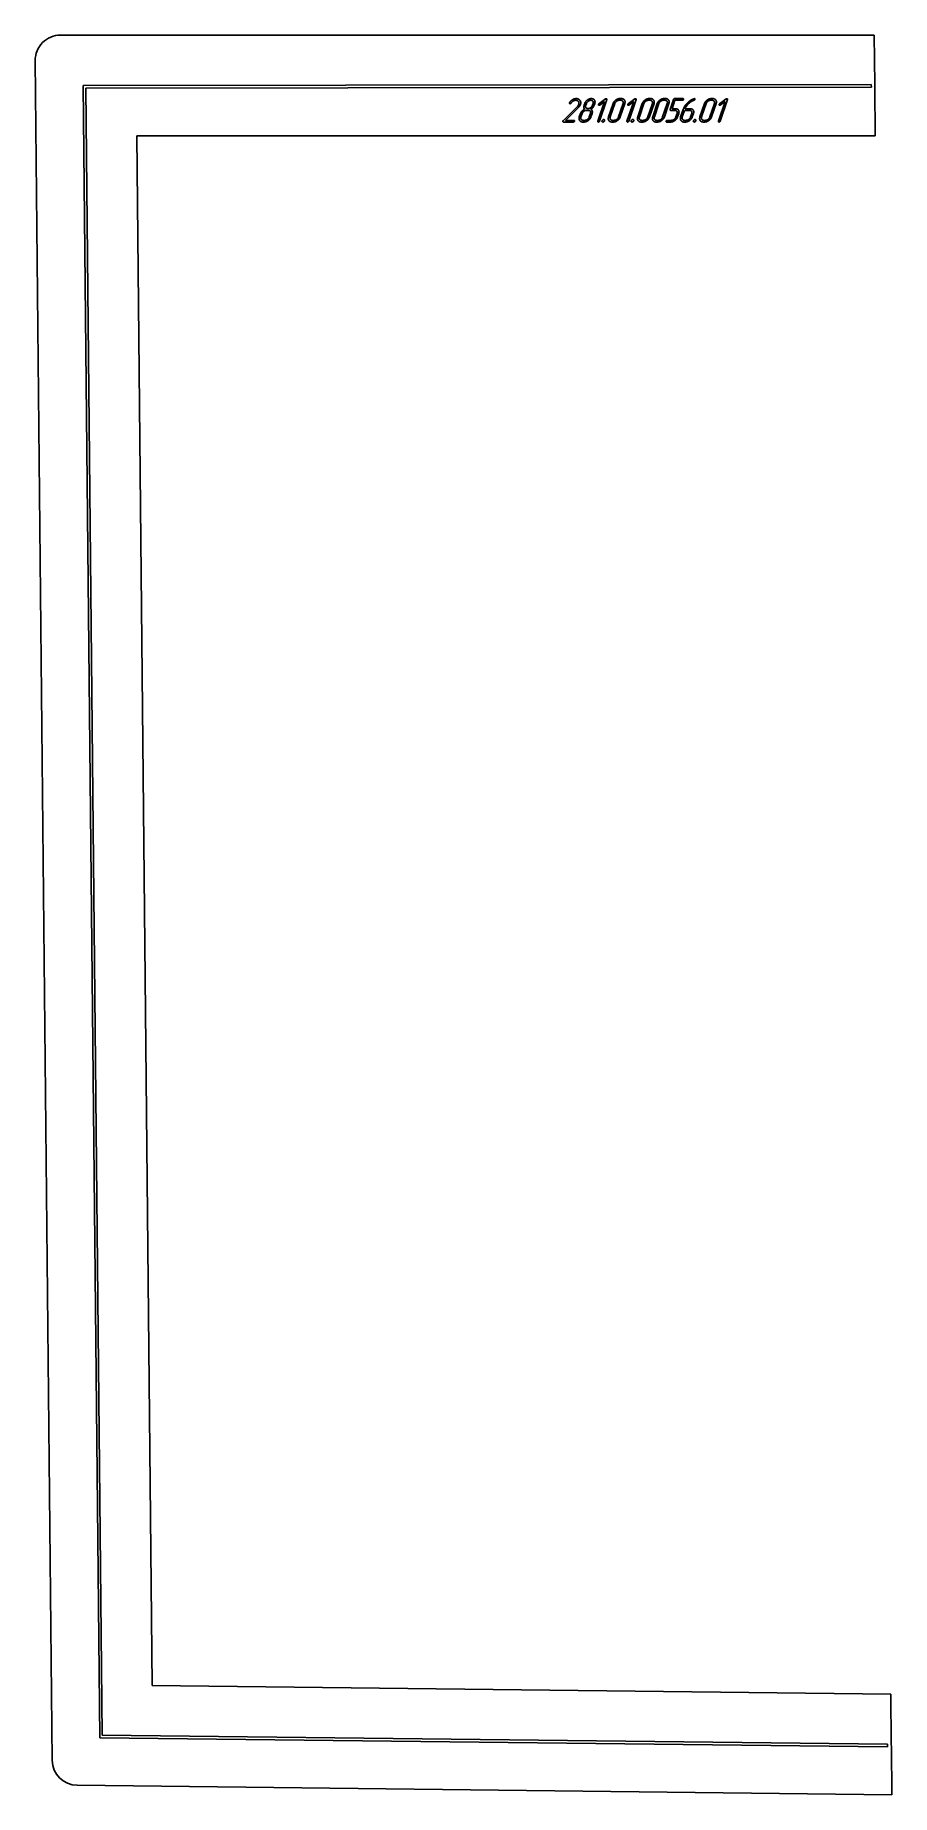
# Model space of a CAD drawing. Header units: millimetres. Extents: x 99 to 1120, y 96 to 2193.
import ezdxf

# ---------------------------------------------------------------- set-up
doc = ezdxf.new("R2010")
doc.units = ezdxf.units.MM
doc.linetypes.add('K5LT32768', pattern=[0])
doc.layers.add('Engraving', color=7, linetype='Continuous')

msp = doc.modelspace()

# ---------------------------------------------------------------- linework, layer by layer
at = {"color": 143, "linetype": 'K5LT32768', "lineweight": 25, "true_color": 0x33acca}
for p, q in [((128.9, 2192.6), (1098.6, 2192.6)), ((1099.2, 2133.8), (1098.6, 2192.6)), ((119.1, 136.7), (98.9, 2162.3)), ((1099.2, 2133.8), (1099.2, 2130.8)), ((1099.8, 2072.6), (1099.2, 2130.8)), ((219.8, 2072.6), (1099.8, 2072.6)), ((238.2, 226), (219.8, 2072.6)), ((1118.3, 215.7), (238.2, 226)), ((1118.9, 155.9), (1118.3, 215.7)), ((1118.9, 155.9), (1119, 152.9)), ((1119.5, 95.6), (1119, 152.9)), ((1119.5, 95.6), (148.7, 107))]:
    msp.add_line(p, q, dxfattribs=at)
for centre, start, end in [((128.9, 2162.6), 90, 180.5714), ((149.1, 137), 180.5714, 269.3285)]:
    msp.add_arc(centre, 30, start, end, dxfattribs=at)
at = {"layer": 'Engraving', "color": 143, "linetype": 'K5LT32768', "lineweight": 25, "true_color": 0x33acca}
for p, q in [((156.2, 2132.5), (1095.1, 2133.8)), ((175.8, 163.7), (156.2, 2132.5)), ((1095.2, 2130.8), (159.2, 2129.5)), ((159.2, 2129.5), (178.8, 166.7)), ((1095.2, 2130.8), (1095.1, 2133.8)), ((728, 2090.7), (744.6, 2107.2)), ((745.9, 2106.1), (730.9, 2091.1)), ((735.4, 2111.9), (735.6, 2112.3)), ((744.6, 2107.2), (745.3, 2108)), ((745.3, 2108), (745.8, 2108.7)), ((747.2, 2095.1), (748.5, 2099.1)), ((749.1, 2095.1), (750.5, 2099.1)), ((752.9, 2109), (753.6, 2111)), ((754.9, 2109), (755.6, 2111)), ((755.8, 2103), (757.8, 2103)), ((759.1, 2116.6), (760.3, 2116.9)), ((760.4, 2099.1), (759.1, 2095.1)), ((760.3, 2116.9), (760.9, 2117)), ((760.9, 2117), (761.5, 2117)), ((762.4, 2099.1), (761.1, 2095.1)), ((763.5, 2111), (762.8, 2109)), ((765.5, 2111), (764.8, 2109)), ((765.7, 2111.6), (765.5, 2111)), ((765.8, 2112.3), (765.7, 2111.6)), ((765.9, 2113.3), (765.8, 2112.3)), ((769.2, 2090.1), (777.2, 2113.6)), ((770.6, 2110.7), (778.5, 2116.7)), ((780, 2116), (771.2, 2090.1)), ((777.2, 2113.6), (771.5, 2109.3)), ((782, 2095.1), (787.4, 2111)), ((784, 2095.1), (789.4, 2111)), ((799.3, 2111), (793.9, 2095.1)), ((794.7, 2115), (796.7, 2115)), ((795.4, 2117), (797.4, 2117)), ((801.3, 2111), (795.9, 2095.1)), ((804, 2090.1), (812, 2113.6)), ((805.4, 2110.7), (813.4, 2116.7)), ((814.8, 2116), (806, 2090.1)), ((812, 2113.6), (806.3, 2109.3)), ((816.8, 2095.1), (822.2, 2111)), ((818.8, 2095.1), (824.2, 2111)), ((834.2, 2111), (828.7, 2095.1)), ((829.5, 2115), (831.5, 2115)), ((830.2, 2117), (832.2, 2117)), ((836.2, 2111), (830.7, 2095.1)), ((834.6, 2095.1), (840, 2111)), ((836.6, 2095.1), (842, 2111)), ((851.9, 2111), (846.5, 2095.1)), ((847.3, 2115), (849.3, 2115)), ((848, 2117), (850, 2117)), ((853.9, 2111), (848.5, 2095.1)), ((855.4, 2104), (859.5, 2116)), ((861, 2103), (856, 2103)), ((861.1, 2115), (857.7, 2105)), ((857.7, 2105), (861.7, 2105)), ((860.8, 2117), (870.7, 2117)), ((870.1, 2115), (861.1, 2115)), ((862.3, 2095.1), (863.6, 2099.1)), ((865.6, 2099.1), (864.3, 2095.1)), ((867.9, 2095.1), (870.9, 2103.9)), ((869.9, 2095.1), (872.6, 2103)), ((872.6, 2103), (878.6, 2103)), ((873.3, 2105), (879.2, 2105)), ((881.2, 2099.1), (879.8, 2095.1)), ((883.2, 2099.1), (881.8, 2095.1)), ((883.1, 2114.7), (882.1, 2114.3)), ((883.6, 2114.9), (883.1, 2114.7)), ((884, 2115), (883.6, 2114.9)), ((883.9, 2116.9), (884.4, 2117)), ((890.9, 2095.1), (896.3, 2111)), ((892.9, 2095.1), (898.3, 2111)), ((908.2, 2111), (902.8, 2095.1)), ((903.6, 2115), (905.6, 2115)), ((904.3, 2117), (906.3, 2117)), ((910.2, 2111), (904.8, 2095.1)), ((912.9, 2090.1), (920.9, 2113.6)), ((914.3, 2110.7), (922.3, 2116.7)), ((923.7, 2116), (914.9, 2090.1)), ((920.9, 2113.6), (915.2, 2109.3)), ((740.2, 2089.1), (728.3, 2089.1)), ((730.9, 2091.1), (740.9, 2091.1)), ((753.1, 2089.1), (751.1, 2089.1)), ((753.8, 2091.1), (751.8, 2091.1)), ((787.9, 2089.1), (785.9, 2089.1)), ((788.6, 2091.1), (786.6, 2091.1)), ((822.7, 2089.1), (820.7, 2089.1)), ((823.4, 2091.1), (821.4, 2091.1)), ((840.5, 2089.1), (838.5, 2089.1)), ((841.2, 2091.1), (839.2, 2091.1)), ((856.3, 2089.1), (851.3, 2089.1)), ((852, 2091.1), (857, 2091.1)), ((873.8, 2089.1), (871.8, 2089.1)), ((874.5, 2091.1), (872.5, 2091.1)), ((896.8, 2089.1), (894.8, 2089.1)), ((897.5, 2091.1), (895.5, 2091.1)), ((1114.6, 152.9), (175.8, 163.7)), ((178.8, 166.7), (1114.6, 155.9)), ((1114.6, 152.9), (1114.6, 155.9))]:
    msp.add_line(p, q, dxfattribs=at)
for points in [[(735.4, 2111.9), (735.3, 2111.5), (735.5, 2111.2)], [(735.5, 2111.2), (735.7, 2110.9), (736.1, 2110.9)], [(739.5, 2115.9), (737.3, 2114.7), (735.6, 2112.3)], [(736.1, 2110.9), (736.5, 2111), (736.7, 2111.1)], [(736.7, 2111.1), (737, 2111.3), (737.3, 2111.6)], [(737.3, 2111.6), (738.6, 2113.4), (740.1, 2114.2)], [(743.5, 2117), (741.4, 2117), (739.5, 2115.9)], [(740.1, 2114.2), (741.5, 2115), (742.9, 2115)], [(742.9, 2115), (743.9, 2115), (744.7, 2114.6)], [(747.9, 2115), (746.3, 2117), (743.5, 2117)], [(744.7, 2114.6), (745.6, 2114.2), (746.1, 2113.5)], [(746.5, 2110.1), (746.3, 2109.4), (745.8, 2108.7)], [(745.9, 2106.1), (747, 2107.3), (747.6, 2108.2)], [(746.1, 2113.5), (747.2, 2112.2), (746.5, 2110.1)], [(747.6, 2108.2), (748.3, 2109.2), (748.6, 2110.1)], [(748.6, 2110.1), (749.5, 2113), (747.9, 2115)], [(750.3, 2102), (749, 2100.6), (748.5, 2099.1)], [(753.5, 2104.4), (751.6, 2103.4), (750.3, 2102)], [(752.6, 2101.9), (751.1, 2100.7), (750.5, 2099.1)], [(752.9, 2109), (752.4, 2107.6), (752.6, 2106.4)], [(752.6, 2106.4), (752.8, 2105.2), (753.5, 2104.4)], [(755.8, 2103), (754.2, 2103), (752.6, 2101.9)], [(756.7, 2115.3), (754.3, 2113.3), (753.6, 2111)], [(754.9, 2109), (754.3, 2107.3), (755.1, 2106.2)], [(755.1, 2106.2), (755.8, 2105), (757.5, 2105)], [(757.7, 2113.8), (756.1, 2112.7), (755.6, 2111)], [(759.1, 2116.6), (757.9, 2116.1), (756.7, 2115.3)], [(757.5, 2105), (759.1, 2105), (760.7, 2106.2)], [(760.9, 2115), (759.2, 2115), (757.7, 2113.8)], [(760.3, 2101.9), (759.5, 2103), (757.8, 2103)], [(760.4, 2099.1), (761, 2100.7), (760.3, 2101.9)], [(760.7, 2106.2), (762.2, 2107.3), (762.8, 2109)], [(763.3, 2113.8), (762.5, 2115), (760.9, 2115)], [(761, 2104.4), (762.5, 2105.3), (763.4, 2106.4)], [(762.6, 2102.2), (762.2, 2103.7), (761, 2104.4)], [(765.2, 2115.2), (764, 2117), (761.5, 2117)], [(762.4, 2099.1), (763, 2100.7), (762.6, 2102.2)], [(763.5, 2111), (764.1, 2112.7), (763.3, 2113.8)], [(763.4, 2106.4), (764.3, 2107.5), (764.8, 2109)], [(765.9, 2113.3), (765.8, 2114.4), (765.2, 2115.2)], [(770.6, 2110.7), (770.1, 2110.2), (770, 2110)], [(770, 2110), (769.9, 2109.6), (770.1, 2109.3)], [(770.1, 2109.3), (770.3, 2109), (770.7, 2109)], [(770.7, 2109), (771.1, 2109), (771.5, 2109.3)], [(779.3, 2116.9), (778.9, 2116.9), (778.5, 2116.7)], [(779.9, 2116.7), (779.7, 2116.9), (779.3, 2116.9)], [(780, 2116), (780.1, 2116.4), (779.9, 2116.7)], [(790.5, 2115.2), (788.2, 2113.4), (787.4, 2111)], [(791.5, 2113.8), (789.9, 2112.7), (789.4, 2111)], [(795.4, 2117), (792.9, 2117), (790.5, 2115.2)], [(794.7, 2115), (793.1, 2115), (791.5, 2113.8)], [(799.1, 2113.8), (798.3, 2115), (796.7, 2115)], [(801, 2115.2), (799.8, 2117), (797.4, 2117)], [(799.3, 2111), (799.9, 2112.6), (799.1, 2113.8)], [(801.3, 2111), (802.2, 2113.5), (801, 2115.2)], [(804.9, 2110), (804.7, 2109.6), (804.9, 2109.3)], [(805.4, 2110.7), (804.9, 2110.2), (804.9, 2110)], [(804.9, 2109.3), (805.1, 2109), (805.5, 2109)], [(805.5, 2109), (805.9, 2109), (806.3, 2109.3)], [(814.1, 2116.9), (813.7, 2116.9), (813.4, 2116.7)], [(814.7, 2116.7), (814.5, 2116.9), (814.1, 2116.9)], [(814.8, 2116), (815, 2116.4), (814.7, 2116.7)], [(825.4, 2115.2), (823, 2113.4), (822.2, 2111)], [(826.3, 2113.8), (824.8, 2112.7), (824.2, 2111)], [(830.2, 2117), (827.7, 2117), (825.4, 2115.2)], [(829.5, 2115), (827.9, 2115), (826.3, 2113.8)], [(833.9, 2113.8), (833.2, 2115), (831.5, 2115)], [(835.8, 2115.2), (834.6, 2117), (832.2, 2117)], [(834.2, 2111), (834.7, 2112.6), (833.9, 2113.8)], [(836.2, 2111), (837, 2113.5), (835.8, 2115.2)], [(843.1, 2115.2), (840.8, 2113.4), (840, 2111)], [(844.1, 2113.8), (842.5, 2112.7), (842, 2111)], [(848, 2117), (845.5, 2117), (843.1, 2115.2)], [(847.3, 2115), (845.7, 2115), (844.1, 2113.8)], [(851.7, 2113.8), (850.9, 2115), (849.3, 2115)], [(853.6, 2115.2), (852.4, 2117), (850, 2117)], [(851.9, 2111), (852.5, 2112.6), (851.7, 2113.8)], [(853.9, 2111), (854.8, 2113.5), (853.6, 2115.2)], [(855.4, 2104), (855, 2103), (856, 2103)], [(860.8, 2117), (859.8, 2117), (859.5, 2116)], [(861, 2103), (862.7, 2103), (863.4, 2101.9)], [(865.3, 2103.3), (864.2, 2105), (861.7, 2105)], [(863.4, 2101.9), (864.2, 2100.7), (863.6, 2099.1)], [(865.6, 2099.1), (866.5, 2101.5), (865.3, 2103.3)], [(870.1, 2115), (870.5, 2115), (870.9, 2115.3)], [(871.3, 2116.7), (871.1, 2117), (870.7, 2117)], [(870.9, 2115.3), (871.3, 2115.6), (871.4, 2116)], [(875.6, 2111.5), (872.3, 2108.1), (870.9, 2103.9)], [(871.4, 2116), (871.5, 2116.3), (871.3, 2116.7)], [(873.3, 2105), (873.7, 2106.3), (874.8, 2107.8)], [(874.8, 2107.8), (875.8, 2109.3), (876.9, 2110.5)], [(883.9, 2116.9), (879.2, 2115.3), (875.6, 2111.5)], [(876.9, 2110.5), (878.7, 2112.2), (880.2, 2113.2)], [(881, 2101.9), (880.3, 2103), (878.6, 2103)], [(882.9, 2103.3), (881.7, 2105), (879.2, 2105)], [(880.2, 2113.2), (881.1, 2113.8), (882.1, 2114.3)], [(881.2, 2099.1), (881.8, 2100.7), (881, 2101.9)], [(883.2, 2099.1), (884, 2101.6), (882.9, 2103.3)], [(884, 2115), (884.5, 2115.3), (884.7, 2115.5)], [(884.9, 2116.7), (884.8, 2117), (884.4, 2117)], [(884.7, 2115.5), (884.9, 2115.7), (884.9, 2116)], [(884.9, 2116), (885.1, 2116.3), (884.9, 2116.7)], [(899.4, 2115.2), (897.1, 2113.4), (896.3, 2111)], [(900.4, 2113.8), (898.8, 2112.7), (898.3, 2111)], [(904.3, 2117), (901.8, 2117), (899.4, 2115.2)], [(903.6, 2115), (902, 2115), (900.4, 2113.8)], [(908, 2113.8), (907.2, 2115), (905.6, 2115)], [(909.9, 2115.2), (908.7, 2117), (906.3, 2117)], [(908.2, 2111), (908.8, 2112.6), (908, 2113.8)], [(910.2, 2111), (911.1, 2113.5), (909.9, 2115.2)], [(913.8, 2110), (913.6, 2109.6), (913.8, 2109.3)], [(914.3, 2110.7), (913.8, 2110.2), (913.8, 2110)], [(913.8, 2109.3), (914, 2109), (914.4, 2109)], [(914.4, 2109), (914.8, 2109), (915.2, 2109.3)], [(923, 2116.9), (922.6, 2116.9), (922.3, 2116.7)], [(923.7, 2116.7), (923.4, 2116.9), (923, 2116.9)], [(923.7, 2116), (923.9, 2116.4), (923.7, 2116.7)], [(728, 2090.7), (727.8, 2090.5), (727.7, 2090.2)], [(727.7, 2090.2), (727.6, 2089.8), (727.8, 2089.4)], [(727.8, 2089.4), (728, 2089.1), (728.3, 2089.1)], [(740.2, 2089.1), (740.7, 2089.1), (741.1, 2089.4)], [(741.5, 2090.8), (741.3, 2091.1), (740.9, 2091.1)], [(741.1, 2089.4), (741.5, 2089.8), (741.6, 2090.1)], [(741.6, 2090.1), (741.7, 2090.5), (741.5, 2090.8)], [(747.2, 2095.1), (746.3, 2092.6), (747.6, 2090.8)], [(747.6, 2090.8), (748.8, 2089.1), (751.1, 2089.1)], [(749.1, 2095.1), (748.6, 2093.5), (749.4, 2092.3)], [(749.4, 2092.3), (750.2, 2091.1), (751.8, 2091.1)], [(753.1, 2089.1), (755.6, 2089.1), (757.9, 2090.9)], [(753.8, 2091.1), (755.4, 2091.1), (757, 2092.3)], [(757, 2092.3), (758.5, 2093.4), (759.1, 2095.1)], [(757.9, 2090.9), (760.2, 2092.6), (761.1, 2095.1)], [(769.2, 2090.1), (769, 2089.6), (769.3, 2089.4)], [(769.3, 2089.4), (769.7, 2089.1), (769.9, 2089.1)], [(769.9, 2089.1), (770.3, 2089.1), (770.7, 2089.4)], [(770.7, 2089.4), (771, 2089.6), (771.2, 2090.1)], [(774.3, 2090.6), (774.1, 2090), (774.3, 2089.5)], [(775, 2091.5), (774.4, 2090.9), (774.3, 2090.6)], [(774.3, 2089.5), (774.6, 2089.1), (775.3, 2089.1)], [(776.3, 2092.1), (775.5, 2092.1), (775, 2091.5)], [(775.3, 2089.1), (776, 2089.1), (776.5, 2089.6)], [(777.1, 2091.6), (776.8, 2092.1), (776.3, 2092.1)], [(776.5, 2089.6), (777.1, 2090.1), (777.3, 2090.6)], [(777.3, 2090.6), (777.4, 2091.1), (777.1, 2091.6)], [(782, 2095.1), (781.1, 2092.6), (782.4, 2090.8)], [(782.4, 2090.8), (783.6, 2089.1), (785.9, 2089.1)], [(784, 2095.1), (783.4, 2093.5), (784.2, 2092.3)], [(784.2, 2092.3), (785, 2091.1), (786.6, 2091.1)], [(787.9, 2089.1), (790.4, 2089.1), (792.7, 2090.9)], [(788.6, 2091.1), (790.2, 2091.1), (791.8, 2092.2)], [(791.8, 2092.2), (793.3, 2093.4), (793.9, 2095.1)], [(792.7, 2090.9), (795.1, 2092.6), (795.9, 2095.1)], [(804, 2090.1), (803.9, 2089.6), (804.1, 2089.4)], [(804.1, 2089.4), (804.5, 2089.1), (804.7, 2089.1)], [(804.7, 2089.1), (805.1, 2089.1), (805.5, 2089.4)], [(805.5, 2089.4), (805.9, 2089.6), (806, 2090.1)], [(809.1, 2090.6), (808.9, 2090), (809.1, 2089.5)], [(809.8, 2091.5), (809.2, 2090.9), (809.1, 2090.6)], [(809.1, 2089.5), (809.4, 2089.1), (810.1, 2089.1)], [(811.1, 2092.1), (810.4, 2092.1), (809.8, 2091.5)], [(810.1, 2089.1), (810.8, 2089.1), (811.3, 2089.6)], [(811.9, 2091.6), (811.6, 2092.1), (811.1, 2092.1)], [(811.3, 2089.6), (811.9, 2090.1), (812.1, 2090.6)], [(812.1, 2090.6), (812.3, 2091.1), (811.9, 2091.6)], [(816.8, 2095.1), (815.9, 2092.6), (817.2, 2090.8)], [(817.2, 2090.8), (818.4, 2089.1), (820.7, 2089.1)], [(818.8, 2095.1), (818.2, 2093.5), (819, 2092.3)], [(819, 2092.3), (819.8, 2091.1), (821.4, 2091.1)], [(822.7, 2089.1), (825.2, 2089.1), (827.6, 2090.9)], [(823.4, 2091.1), (825, 2091.1), (826.6, 2092.2)], [(826.6, 2092.2), (828.2, 2093.4), (828.7, 2095.1)], [(827.6, 2090.9), (829.9, 2092.6), (830.7, 2095.1)], [(834.6, 2095.1), (833.7, 2092.6), (835, 2090.8)], [(835, 2090.8), (836.2, 2089.1), (838.5, 2089.1)], [(836.6, 2095.1), (836, 2093.5), (836.8, 2092.3)], [(836.8, 2092.3), (837.6, 2091.1), (839.2, 2091.1)], [(840.5, 2089.1), (843, 2089.1), (845.3, 2090.9)], [(841.2, 2091.1), (842.8, 2091.1), (844.4, 2092.2)], [(844.4, 2092.2), (845.9, 2093.4), (846.5, 2095.1)], [(845.3, 2090.9), (847.7, 2092.6), (848.5, 2095.1)], [(850.7, 2090.1), (850.5, 2089.7), (850.7, 2089.4)], [(851.1, 2090.7), (850.7, 2090.3), (850.7, 2090.1)], [(850.7, 2089.4), (850.9, 2089.1), (851.3, 2089.1)], [(852, 2091.1), (851.5, 2091.1), (851.1, 2090.7)], [(856.3, 2089.1), (858.8, 2089.1), (861.1, 2090.9)], [(860.2, 2092.3), (858.6, 2091.1), (857, 2091.1)], [(862.3, 2095.1), (861.7, 2093.4), (860.2, 2092.3)], [(861.1, 2090.9), (863.5, 2092.6), (864.3, 2095.1)], [(867.9, 2095.1), (867.1, 2092.6), (868.3, 2090.8)], [(868.3, 2090.8), (869.6, 2089.1), (871.8, 2089.1)], [(869.9, 2095.1), (869.4, 2093.5), (870.2, 2092.3)], [(870.2, 2092.3), (871, 2091.1), (872.5, 2091.1)], [(873.8, 2089.1), (876.3, 2089.1), (878.7, 2090.9)], [(874.5, 2091.1), (876.2, 2091.1), (877.7, 2092.3)], [(877.7, 2092.3), (879.3, 2093.4), (879.8, 2095.1)], [(878.7, 2090.9), (881, 2092.6), (881.8, 2095.1)], [(883.2, 2090.6), (883, 2090), (883.2, 2089.5)], [(883.9, 2091.5), (883.3, 2090.9), (883.2, 2090.6)], [(883.2, 2089.5), (883.5, 2089.1), (884.2, 2089.1)], [(885.2, 2092.1), (884.4, 2092.1), (883.9, 2091.5)], [(884.2, 2089.1), (884.9, 2089.1), (885.4, 2089.6)], [(886, 2091.6), (885.7, 2092.1), (885.2, 2092.1)], [(885.4, 2089.6), (886, 2090.1), (886.2, 2090.6)], [(886.2, 2090.6), (886.3, 2091.1), (886, 2091.6)], [(890.9, 2095.1), (890, 2092.6), (891.3, 2090.8)], [(891.3, 2090.8), (892.5, 2089.1), (894.8, 2089.1)], [(892.9, 2095.1), (892.3, 2093.5), (893.1, 2092.3)], [(893.1, 2092.3), (893.9, 2091.1), (895.5, 2091.1)], [(896.8, 2089.1), (899.3, 2089.1), (901.6, 2090.9)], [(897.5, 2091.1), (899.1, 2091.1), (900.7, 2092.2)], [(900.7, 2092.2), (902.3, 2093.4), (902.8, 2095.1)], [(901.6, 2090.9), (904, 2092.6), (904.8, 2095.1)], [(912.9, 2090.1), (912.8, 2089.6), (913, 2089.4)], [(913, 2089.4), (913.4, 2089.1), (913.6, 2089.1)], [(913.6, 2089.1), (914, 2089.1), (914.4, 2089.4)], [(914.4, 2089.4), (914.8, 2089.6), (914.9, 2090.1)]]:
    msp.add_open_spline(points, degree=2, dxfattribs=at)

doc.saveas('drawing.dxf')
